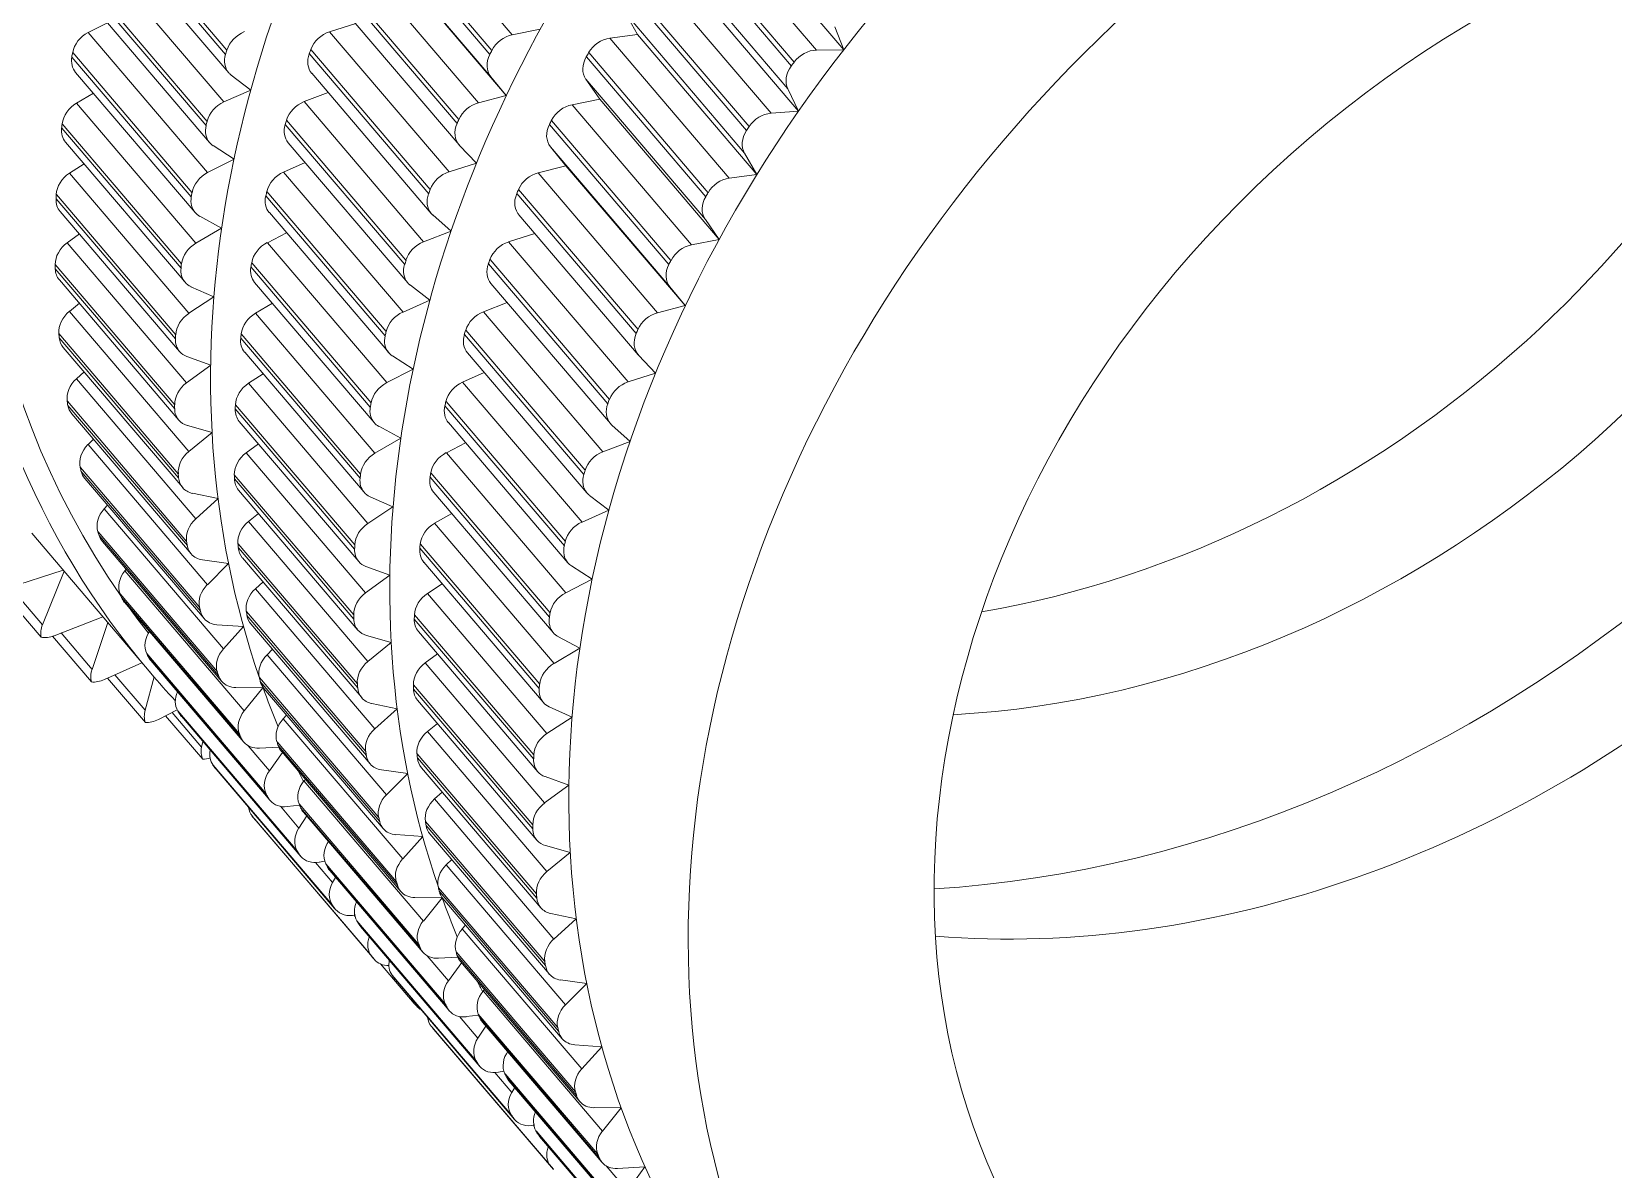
# Model space of a CAD drawing. Header units: metres. Extents: x 2999 to 3109, y 1752 to 1796.
# Drawn here: x 3012.0387 to 3012.04881, y 1761.79086 to 1761.79813 of the extents above; entities that cross this region are included whole.
import ezdxf

# ---------------------------------------------------------------- set-up
doc = ezdxf.new("R2010")
doc.units = ezdxf.units.M
doc.layers.add('PAREDES', color=7, linetype='Continuous')

msp = doc.modelspace()

# ---------------------------------------------------------------- linework, layer by layer
at = {"layer": 'PAREDES', "color": 253, "lineweight": 0}
for p, q in [((3012.041776, 1761.798106), (3012.041013, 1761.799001)), ((3012.039944, 1761.797981), (3012.039181, 1761.798875)), ((3012.039953, 1761.798008), (3012.03919, 1761.798903)), ((3012.041633, 1761.79798), (3012.04087, 1761.798875)), ((3012.041646, 1761.798006), (3012.040883, 1761.798901)), ((3012.04372, 1761.798008), (3012.042957, 1761.798902)), ((3012.043895, 1761.79801), (3012.043132, 1761.798905)), ((3012.04356, 1761.797906), (3012.042797, 1761.798801)), ((3012.043578, 1761.797931), (3012.042815, 1761.798825)), ((3012.039964, 1761.797864), (3012.039201, 1761.798758)), ((3012.04164, 1761.797838), (3012.040877, 1761.798733)), ((3012.039933, 1761.797677), (3012.03917, 1761.798571)), ((3012.041561, 1761.797672), (3012.040798, 1761.798566)), ((3012.041738, 1761.797718), (3012.040975, 1761.798612)), ((3012.043538, 1761.79776), (3012.042775, 1761.798654)), ((3012.04343, 1761.797605), (3012.042667, 1761.798499)), ((3012.043606, 1761.797618), (3012.042843, 1761.798513)), ((3012.03982, 1761.797526), (3012.039057, 1761.79842)), ((3012.039827, 1761.797553), (3012.039064, 1761.798448)), ((3012.041424, 1761.797539), (3012.040661, 1761.798433)), ((3012.041435, 1761.797565), (3012.040672, 1761.79846)), ((3012.043274, 1761.797495), (3012.042511, 1761.798389)), ((3012.04329, 1761.79752), (3012.042527, 1761.798414)), ((3012.039842, 1761.797418), (3012.039079, 1761.798312)), ((3012.041436, 1761.797404), (3012.040673, 1761.798298)), ((3012.039066, 1761.79812), (3012.039189, 1761.798183)), ((3012.040609, 1761.798125), (3012.040776, 1761.798179)), ((3012.043261, 1761.797349), (3012.042499, 1761.798244)), ((3012.042577, 1761.798109), (3012.042499, 1761.798244)), ((3012.039829, 1761.797226), (3012.039066, 1761.79812)), ((3012.041372, 1761.797231), (3012.040609, 1761.798125)), ((3012.041776, 1761.798106), (3012.041954, 1761.798141)), ((3012.0424, 1761.798084), (3012.042577, 1761.798109)), ((3012.043163, 1761.79719), (3012.0424, 1761.798084)), ((3012.04334, 1761.797214), (3012.042577, 1761.798109)), ((3012.043895, 1761.79801), (3012.043837, 1761.798158)), ((3012.039725, 1761.79707), (3012.038962, 1761.797964)), ((3012.03973, 1761.797097), (3012.038967, 1761.797992)), ((3012.041242, 1761.797091), (3012.040479, 1761.797986)), ((3012.041252, 1761.797118), (3012.040489, 1761.798013)), ((3012.043013, 1761.797072), (3012.04225, 1761.797966)), ((3012.043028, 1761.797097), (3012.042265, 1761.797992)), ((3012.04372, 1761.798008), (3012.043895, 1761.79801)), ((3012.039749, 1761.796971), (3012.038986, 1761.797866)), ((3012.041259, 1761.796965), (3012.040496, 1761.79786)), ((3012.040105, 1761.797753), (3012.03998, 1761.797848)), ((3012.041738, 1761.797718), (3012.04164, 1761.797838)), ((3012.04301, 1761.796927), (3012.042247, 1761.797822)), ((3012.042336, 1761.797694), (3012.042247, 1761.797822)), ((3012.043606, 1761.797618), (3012.043538, 1761.79776)), ((3012.038992, 1761.79767), (3012.0391, 1761.797733)), ((3012.039755, 1761.796775), (3012.038992, 1761.79767)), ((3012.039933, 1761.797677), (3012.040105, 1761.797753)), ((3012.040447, 1761.797679), (3012.0406, 1761.797737)), ((3012.04121, 1761.796784), (3012.040447, 1761.797679)), ((3012.041561, 1761.797672), (3012.041738, 1761.797718)), ((3012.042158, 1761.797659), (3012.042336, 1761.797694)), ((3012.042921, 1761.796764), (3012.042158, 1761.797659)), ((3012.043098, 1761.796799), (3012.042336, 1761.797694)), ((3012.041097, 1761.796666), (3012.040334, 1761.797561)), ((3012.04279, 1761.796665), (3012.042027, 1761.797559)), ((3012.04343, 1761.797605), (3012.043606, 1761.797618)), ((3012.03966, 1761.796615), (3012.038897, 1761.79751)), ((3012.039663, 1761.796642), (3012.0389, 1761.797537)), ((3012.041089, 1761.796639), (3012.040326, 1761.797533)), ((3012.042777, 1761.796638), (3012.042014, 1761.797533)), ((3012.039685, 1761.796526), (3012.038922, 1761.79742)), ((3012.039998, 1761.797312), (3012.039865, 1761.797398)), ((3012.041108, 1761.796522), (3012.040345, 1761.797416)), ((3012.041548, 1761.797287), (3012.04144, 1761.797399)), ((3012.042784, 1761.796496), (3012.042021, 1761.797391)), ((3012.042119, 1761.79727), (3012.042021, 1761.797391)), ((3012.038947, 1761.797222), (3012.03904, 1761.797282)), ((3012.039829, 1761.797226), (3012.039998, 1761.797312)), ((3012.040315, 1761.797229), (3012.040453, 1761.797291)), ((3012.041372, 1761.797231), (3012.041548, 1761.797287)), ((3012.041942, 1761.797224), (3012.042119, 1761.79727)), ((3012.042882, 1761.796376), (3012.042119, 1761.79727)), ((3012.04334, 1761.797214), (3012.043261, 1761.797349)), ((3012.03971, 1761.796327), (3012.038947, 1761.797222)), ((3012.041078, 1761.796335), (3012.040315, 1761.797229)), ((3012.042705, 1761.79633), (3012.041942, 1761.797224)), ((3012.043163, 1761.79719), (3012.04334, 1761.797214)), ((3012.039624, 1761.796163), (3012.038861, 1761.797058)), ((3012.039626, 1761.79619), (3012.038863, 1761.797085)), ((3012.040964, 1761.796184), (3012.040202, 1761.797078)), ((3012.040971, 1761.796211), (3012.040208, 1761.797106)), ((3012.042568, 1761.796197), (3012.041805, 1761.797092)), ((3012.04258, 1761.796224), (3012.041817, 1761.797118)), ((3012.03965, 1761.796083), (3012.038888, 1761.796978)), ((3012.040987, 1761.796076), (3012.040224, 1761.796971)), ((3012.041385, 1761.796851), (3012.041269, 1761.796955)), ((3012.042581, 1761.796062), (3012.041818, 1761.796956)), ((3012.039755, 1761.796775), (3012.039919, 1761.796871)), ((3012.039919, 1761.796871), (3012.03978, 1761.796947)), ((3012.04121, 1761.796784), (3012.041385, 1761.796851)), ((3012.043098, 1761.796799), (3012.04301, 1761.796927)), ((3012.038931, 1761.796777), (3012.03901, 1761.796835)), ((3012.039694, 1761.795883), (3012.038931, 1761.796777)), ((3012.040211, 1761.796778), (3012.040334, 1761.796841)), ((3012.040974, 1761.795884), (3012.040211, 1761.796778)), ((3012.041753, 1761.796783), (3012.04192, 1761.796837)), ((3012.042516, 1761.795889), (3012.041753, 1761.796783)), ((3012.042921, 1761.796764), (3012.043098, 1761.796799)), ((3012.040874, 1761.795755), (3012.040111, 1761.79665)), ((3012.042397, 1761.795776), (3012.041634, 1761.796671)), ((3012.039619, 1761.795743), (3012.038856, 1761.796638)), ((3012.039619, 1761.795716), (3012.038856, 1761.796611)), ((3012.040869, 1761.795728), (3012.040106, 1761.796623)), ((3012.042387, 1761.795749), (3012.041624, 1761.796644)), ((3012.039646, 1761.795645), (3012.038883, 1761.79654)), ((3012.03987, 1761.796432), (3012.039723, 1761.796497)), ((3012.040893, 1761.795629), (3012.04013, 1761.796524)), ((3012.04125, 1761.796411), (3012.041125, 1761.796506)), ((3012.042403, 1761.795623), (3012.04164, 1761.796518)), ((3012.042882, 1761.796376), (3012.042784, 1761.796496)), ((3012.038946, 1761.796339), (3012.03901, 1761.796391)), ((3012.03971, 1761.796327), (3012.03987, 1761.796432)), ((3012.040136, 1761.796328), (3012.040244, 1761.796391)), ((3012.041078, 1761.796335), (3012.04125, 1761.796411)), ((3012.041592, 1761.796337), (3012.041744, 1761.796395)), ((3012.042705, 1761.79633), (3012.042882, 1761.796376)), ((3012.039709, 1761.795445), (3012.038946, 1761.796339)), ((3012.040899, 1761.795433), (3012.040136, 1761.796328)), ((3012.042355, 1761.795442), (3012.041592, 1761.796337)), ((3012.039642, 1761.795302), (3012.038879, 1761.796197)), ((3012.039644, 1761.795276), (3012.038881, 1761.796171)), ((3012.040804, 1761.795273), (3012.040041, 1761.796168)), ((3012.040807, 1761.7953), (3012.040044, 1761.796195)), ((3012.042233, 1761.795297), (3012.04147, 1761.796191)), ((3012.042242, 1761.795324), (3012.041479, 1761.796219)), ((3012.03967, 1761.795214), (3012.038907, 1761.796108)), ((3012.039849, 1761.795996), (3012.039697, 1761.796051)), ((3012.040829, 1761.795184), (3012.040067, 1761.796078)), ((3012.041142, 1761.79597), (3012.04101, 1761.796056)), ((3012.042253, 1761.79518), (3012.04149, 1761.796074)), ((3012.042692, 1761.795945), (3012.042585, 1761.796057)), ((3012.038991, 1761.795909), (3012.03904, 1761.795953)), ((3012.039694, 1761.795883), (3012.039849, 1761.795996)), ((3012.040091, 1761.79588), (3012.040184, 1761.79594)), ((3012.040974, 1761.795884), (3012.041142, 1761.79597)), ((3012.041459, 1761.795887), (3012.041597, 1761.795949)), ((3012.042516, 1761.795889), (3012.042692, 1761.795945)), ((3012.039754, 1761.795014), (3012.038991, 1761.795909)), ((3012.040854, 1761.794985), (3012.040091, 1761.79588)), ((3012.042222, 1761.794993), (3012.041459, 1761.795887)), ((3012.039695, 1761.79487), (3012.038933, 1761.795765)), ((3012.0397, 1761.794844), (3012.038937, 1761.795739)), ((3012.04077, 1761.794848), (3012.040007, 1761.795743)), ((3012.042109, 1761.794842), (3012.041346, 1761.795736)), ((3012.042116, 1761.794869), (3012.041353, 1761.795764)), ((3012.039724, 1761.794791), (3012.038961, 1761.795685)), ((3012.040769, 1761.794821), (3012.040006, 1761.795716)), ((3012.040795, 1761.794741), (3012.040032, 1761.795636)), ((3012.039858, 1761.795566), (3012.0397, 1761.795611)), ((3012.039709, 1761.795445), (3012.039858, 1761.795566)), ((3012.041064, 1761.795529), (3012.040924, 1761.795605)), ((3012.042131, 1761.794734), (3012.041368, 1761.795629)), ((3012.042529, 1761.795509), (3012.042413, 1761.795613)), ((3012.039065, 1761.795488), (3012.0391, 1761.795523)), ((3012.039828, 1761.794593), (3012.039065, 1761.795488)), ((3012.040076, 1761.795435), (3012.040154, 1761.795493)), ((3012.040839, 1761.794541), (3012.040076, 1761.795435)), ((3012.040899, 1761.795433), (3012.041064, 1761.795529)), ((3012.041355, 1761.795436), (3012.041478, 1761.795499)), ((3012.042118, 1761.794542), (3012.041355, 1761.795436)), ((3012.042355, 1761.795442), (3012.042529, 1761.795509)), ((3012.039779, 1761.794448), (3012.039016, 1761.795342)), ((3012.039785, 1761.794423), (3012.039022, 1761.795317)), ((3012.039808, 1761.794377), (3012.039045, 1761.795272)), ((3012.040763, 1761.794401), (3012.04, 1761.795296)), ((3012.040764, 1761.794374), (3012.040001, 1761.795269)), ((3012.042014, 1761.794386), (3012.041251, 1761.795281)), ((3012.042019, 1761.794413), (3012.041256, 1761.795308)), ((3012.039896, 1761.795143), (3012.039733, 1761.795177)), ((3012.039754, 1761.795014), (3012.039896, 1761.795143)), ((3012.04079, 1761.794303), (3012.040027, 1761.795198)), ((3012.041014, 1761.79509), (3012.040868, 1761.795155)), ((3012.042038, 1761.794287), (3012.041275, 1761.795182)), ((3012.042394, 1761.795069), (3012.042269, 1761.795164)), ((3012.039168, 1761.795078), (3012.03919, 1761.795102)), ((3012.039931, 1761.794184), (3012.039168, 1761.795078)), ((3012.040091, 1761.794997), (3012.040154, 1761.795049)), ((3012.040854, 1761.794985), (3012.041014, 1761.79509)), ((3012.04128, 1761.794986), (3012.041389, 1761.795049)), ((3012.042222, 1761.794993), (3012.042394, 1761.795069)), ((3012.039892, 1761.794037), (3012.039129, 1761.794932)), ((3012.040854, 1761.794103), (3012.040091, 1761.794997)), ((3012.042043, 1761.794091), (3012.04128, 1761.794986)), ((3012.039468, 1761.794027), (3012.038705, 1761.794922)), ((3012.039899, 1761.794013), (3012.039136, 1761.794908)), ((3012.03992, 1761.793976), (3012.039157, 1761.79487)), ((3012.040787, 1761.79396), (3012.040024, 1761.794855)), ((3012.040789, 1761.793934), (3012.040026, 1761.794829)), ((3012.041952, 1761.793959), (3012.041189, 1761.794853)), ((3012.039963, 1761.794729), (3012.039796, 1761.794753)), ((3012.039828, 1761.794593), (3012.039963, 1761.794729)), ((3012.040814, 1761.793872), (3012.040052, 1761.794766)), ((3012.041949, 1761.793931), (3012.041186, 1761.794826)), ((3012.041974, 1761.793842), (3012.041211, 1761.794737)), ((3012.038906, 1761.794686), (3012.03855, 1761.794571)), ((3012.038774, 1761.794338), (3012.038912, 1761.794679)), ((3012.039301, 1761.794682), (3012.039309, 1761.794692)), ((3012.040064, 1761.793787), (3012.039301, 1761.794682)), ((3012.040839, 1761.794541), (3012.040994, 1761.794654)), ((3012.040994, 1761.794654), (3012.040841, 1761.794709)), ((3012.042118, 1761.794542), (3012.042287, 1761.794628)), ((3012.042287, 1761.794628), (3012.042154, 1761.794714)), ((3012.038765, 1761.794258), (3012.038505, 1761.794563)), ((3012.038774, 1761.794338), (3012.03857, 1761.794577)), ((3012.040033, 1761.79364), (3012.039271, 1761.794535)), ((3012.040135, 1761.794567), (3012.040184, 1761.794611)), ((3012.040898, 1761.793672), (3012.040135, 1761.794567)), ((3012.041235, 1761.794538), (3012.041329, 1761.794598)), ((3012.041998, 1761.793643), (3012.041235, 1761.794538)), ((3012.040043, 1761.793617), (3012.03928, 1761.794511)), ((3012.04006, 1761.793588), (3012.039298, 1761.794482)), ((3012.04084, 1761.793528), (3012.040077, 1761.794423)), ((3012.03916, 1761.794388), (3012.038848, 1761.794267)), ((3012.039091, 1761.794052), (3012.039191, 1761.794351)), ((3012.040059, 1761.794326), (3012.039888, 1761.794338)), ((3012.039931, 1761.794184), (3012.040059, 1761.794326)), ((3012.040844, 1761.793502), (3012.040081, 1761.794397)), ((3012.040869, 1761.793449), (3012.040106, 1761.794343)), ((3012.041913, 1761.793479), (3012.04115, 1761.794374)), ((3012.041915, 1761.793507), (3012.041152, 1761.794401)), ((3012.039087, 1761.793973), (3012.038839, 1761.794264)), ((3012.039091, 1761.794052), (3012.038893, 1761.794285)), ((3012.041003, 1761.794224), (3012.040844, 1761.794269)), ((3012.040854, 1761.794103), (3012.041003, 1761.794224)), ((3012.041939, 1761.793399), (3012.041176, 1761.794294)), ((3012.042208, 1761.794187), (3012.042068, 1761.794263)), ((3012.040204, 1761.793258), (3012.039441, 1761.794153)), ((3012.040215, 1761.793236), (3012.039452, 1761.794131)), ((3012.040209, 1761.794146), (3012.040244, 1761.794181)), ((3012.040972, 1761.793251), (3012.040209, 1761.794146)), ((3012.04122, 1761.794094), (3012.041298, 1761.794151)), ((3012.042043, 1761.794091), (3012.042208, 1761.794187)), ((3012.03941, 1761.794095), (3012.03917, 1761.793987)), ((3012.040229, 1761.793215), (3012.039466, 1761.794109)), ((3012.041983, 1761.793199), (3012.04122, 1761.794094)), ((3012.039432, 1761.793713), (3012.03919, 1761.793996)), ((3012.03943, 1761.793791), (3012.039237, 1761.794018)), ((3012.03943, 1761.793791), (3012.039488, 1761.794004)), ((3012.040183, 1761.793935), (3012.04001, 1761.793937)), ((3012.040064, 1761.793787), (3012.040183, 1761.793935)), ((3012.040923, 1761.793106), (3012.04016, 1761.794)), ((3012.040929, 1761.793081), (3012.040166, 1761.793975)), ((3012.040952, 1761.793035), (3012.040189, 1761.79393)), ((3012.041908, 1761.793059), (3012.041145, 1761.793954)), ((3012.041908, 1761.793033), (3012.041145, 1761.793927)), ((3012.041041, 1761.793801), (3012.040878, 1761.793835)), ((3012.041934, 1761.792961), (3012.041171, 1761.793856)), ((3012.039635, 1761.793795), (3012.039515, 1761.793732)), ((3012.039798, 1761.793479), (3012.039561, 1761.793756)), ((3012.039791, 1761.793556), (3012.039602, 1761.793777)), ((3012.040402, 1761.792893), (3012.039639, 1761.793788)), ((3012.040415, 1761.792872), (3012.039652, 1761.793767)), ((3012.040425, 1761.792858), (3012.039662, 1761.793753)), ((3012.040313, 1761.793736), (3012.040334, 1761.79376)), ((3012.041076, 1761.792842), (3012.040313, 1761.793736)), ((3012.040898, 1761.793672), (3012.041041, 1761.793801)), ((3012.041998, 1761.793643), (3012.042159, 1761.793748)), ((3012.042159, 1761.793748), (3012.042012, 1761.793813)), ((3012.041235, 1761.793655), (3012.041298, 1761.793707)), ((3012.041998, 1761.792761), (3012.041235, 1761.793655)), ((3012.039791, 1761.793556), (3012.039799, 1761.793592)), ((3012.040224, 1761.793405), (3012.040088, 1761.793565)), ((3012.040284, 1761.793556), (3012.04016, 1761.793549)), ((3012.040224, 1761.793405), (3012.040308, 1761.793521)), ((3012.041036, 1761.792695), (3012.040273, 1761.79359)), ((3012.041044, 1761.792671), (3012.040281, 1761.793566)), ((3012.041064, 1761.792634), (3012.040301, 1761.793529)), ((3012.041931, 1761.792618), (3012.041168, 1761.793513)), ((3012.040627, 1761.792547), (3012.039864, 1761.793441)), ((3012.040641, 1761.792526), (3012.039879, 1761.793421)), ((3012.040647, 1761.792519), (3012.039884, 1761.793414)), ((3012.041933, 1761.792592), (3012.04117, 1761.793487)), ((3012.041959, 1761.79253), (3012.041196, 1761.793424)), ((3012.040445, 1761.79334), (3012.040454, 1761.79335)), ((3012.041208, 1761.792445), (3012.040445, 1761.79334)), ((3012.041108, 1761.793387), (3012.04094, 1761.793411)), ((3012.040972, 1761.793251), (3012.041108, 1761.793387)), ((3012.041983, 1761.793199), (3012.042138, 1761.793312)), ((3012.042138, 1761.793312), (3012.041986, 1761.793368)), ((3012.04128, 1761.793225), (3012.041328, 1761.793269)), ((3012.042042, 1761.79233), (3012.04128, 1761.793225)), ((3012.040878, 1761.79222), (3012.040115, 1761.793114)), ((3012.040413, 1761.793039), (3012.040295, 1761.793178)), ((3012.040418, 1761.793186), (3012.040338, 1761.793176)), ((3012.040413, 1761.793039), (3012.040463, 1761.793116)), ((3012.041178, 1761.792298), (3012.040415, 1761.793193)), ((3012.041187, 1761.792275), (3012.040424, 1761.793169)), ((3012.041205, 1761.792246), (3012.040442, 1761.79314)), ((3012.040894, 1761.792201), (3012.040131, 1761.793095)), ((3012.040895, 1761.7922), (3012.040132, 1761.793095)), ((3012.041984, 1761.792186), (3012.041221, 1761.793081)), ((3012.041989, 1761.79216), (3012.041226, 1761.793055)), ((3012.041204, 1761.792984), (3012.041033, 1761.792997)), ((3012.041076, 1761.792842), (3012.041204, 1761.792984)), ((3012.042013, 1761.792107), (3012.04125, 1761.793001)), ((3012.042147, 1761.792882), (3012.041989, 1761.792927)), ((3012.040628, 1761.792691), (3012.040519, 1761.792819)), ((3012.040579, 1761.792827), (3012.040543, 1761.792821)), ((3012.041348, 1761.791917), (3012.040585, 1761.792811)), ((3012.041354, 1761.792804), (3012.041389, 1761.792839)), ((3012.041998, 1761.792761), (3012.042147, 1761.792882)), ((3012.041359, 1761.791894), (3012.040596, 1761.792789)), ((3012.041374, 1761.791873), (3012.040611, 1761.792767)), ((3012.040628, 1761.792691), (3012.040647, 1761.792724)), ((3012.042117, 1761.791909), (3012.041354, 1761.792804)), ((3012.042068, 1761.791764), (3012.041305, 1761.792658)), ((3012.042074, 1761.791739), (3012.041311, 1761.792633)), ((3012.041328, 1761.792593), (3012.041154, 1761.792595)), ((3012.041208, 1761.792445), (3012.041328, 1761.792593)), ((3012.042096, 1761.791693), (3012.041333, 1761.792588)), ((3012.040771, 1761.792477), (3012.040766, 1761.792483)), ((3012.041546, 1761.791552), (3012.040783, 1761.792446)), ((3012.041559, 1761.79153), (3012.040796, 1761.792425)), ((3012.041569, 1761.791516), (3012.040806, 1761.792411)), ((3012.041457, 1761.792395), (3012.041478, 1761.792418)), ((3012.042185, 1761.792459), (3012.042022, 1761.792493)), ((3012.042042, 1761.79233), (3012.042185, 1761.792459)), ((3012.04222, 1761.7915), (3012.041457, 1761.792395)), ((3012.041369, 1761.792063), (3012.041233, 1761.792223)), ((3012.041429, 1761.792214), (3012.041304, 1761.792207)), ((3012.042181, 1761.791353), (3012.041417, 1761.792248)), ((3012.042188, 1761.791329), (3012.041425, 1761.792224)), ((3012.04115, 1761.791919), (3012.040935, 1761.792171)), ((3012.041772, 1761.791205), (3012.041009, 1761.792099)), ((3012.041369, 1761.792063), (3012.041453, 1761.792179)), ((3012.042209, 1761.791292), (3012.041446, 1761.792187)), ((3012.041786, 1761.791184), (3012.041023, 1761.792079)), ((3012.041791, 1761.791177), (3012.041029, 1761.792072)), ((3012.04159, 1761.791998), (3012.041598, 1761.792008)), ((3012.042353, 1761.791103), (3012.04159, 1761.791998)), ((3012.042252, 1761.792045), (3012.042085, 1761.792069)), ((3012.042117, 1761.791909), (3012.042252, 1761.792045)), ((3012.041557, 1761.791697), (3012.041439, 1761.791836)), ((3012.041562, 1761.791844), (3012.041482, 1761.791834)), ((3012.042322, 1761.790956), (3012.041559, 1761.791851)), ((3012.042332, 1761.790933), (3012.041569, 1761.791828)), ((3012.042349, 1761.790904), (3012.041586, 1761.791799)), ((3012.042023, 1761.790878), (3012.04126, 1761.791772)), ((3012.042039, 1761.790858), (3012.041276, 1761.791753)), ((3012.042039, 1761.790859), (3012.041276, 1761.791753)), ((3012.041557, 1761.791697), (3012.041607, 1761.791774)), ((3012.042348, 1761.791642), (3012.042177, 1761.791654)), ((3012.04222, 1761.7915), (3012.042348, 1761.791642)), ((3012.041773, 1761.791349), (3012.041664, 1761.791477)), ((3012.041723, 1761.791486), (3012.041688, 1761.791479)), ((3012.042493, 1761.790575), (3012.04173, 1761.791469)), ((3012.042504, 1761.790552), (3012.041741, 1761.791447)), ((3012.042518, 1761.790531), (3012.041755, 1761.791425)), ((3012.041773, 1761.791349), (3012.041792, 1761.791382)), ((3012.042472, 1761.791251), (3012.042299, 1761.791253)), ((3012.042353, 1761.791103), (3012.042472, 1761.791251)), ((3012.041915, 1761.791135), (3012.041911, 1761.791141)), ((3012.042691, 1761.79021), (3012.041928, 1761.791104)), ((3012.042704, 1761.790188), (3012.041941, 1761.791083)), ((3012.042714, 1761.790174), (3012.041951, 1761.791069)), ((3012.042513, 1761.790721), (3012.042377, 1761.790881)), ((3012.042624, 1761.790874), (3012.042449, 1761.790865)), ((3012.042513, 1761.790721), (3012.042624, 1761.790874))]:
    msp.add_line(p, q, dxfattribs=at)
for centre, radius, start, end in [((3010.970528, 1762.908031), 1.466148, 301.466238, 319.705064), ((3111.831711, 1645.1719), 153.508356, 130.50443007, 130.56820914), ((3103.50162, 1654.89587), 140.699701, 130.49735482, 130.56672284)]:
    msp.add_arc(centre, radius, start, end, dxfattribs=at)
for centre, major_axis, ratio, start_param, end_param in [((3009.143086, 1765.041227), (-2.768295, 3.231466), 0.578364, 3.047316, 3.235869), ((3012.04544, 1761.799121), (0.005859, 0.004996), 0.808934, 0.073975, 3.061086), ((3012.04544, 1761.799121), (0.005973, 0.005094), 0.808934, 6.283098, 9.424691), ((3012.046966, 1761.797332), (0.005859, 0.004996), 0.808934, 0.99915, 2.834462), ((3012.048111, 1761.79599), (0.005859, 0.004996), 0.808934, 0.99915, 2.834462), ((3012.049255, 1761.794648), (0.005859, 0.004996), 0.808934, 0.99915, 3.102003), ((3012.050018, 1761.793753), (0.005859, 0.004996), 0.808934, 0.99915, 3.141509), ((3012.050018, 1761.793753), (0.004565, 0.003893), 0.808934, 6.283066, 9.424658), ((3012.04544, 1761.799121), (0.004565, 0.003893), 0.808934, 3.95504, 5.469628), ((3012.04544, 1761.799121), (0.005516, 0.004704), 0.808934, 3.963488, 5.461318), ((3012.046203, 1761.798226), (0.005017, 0.004278), 0.808934, 3.822005, 5.602662), ((3012.044945, 1761.799702), (-0.004565, -0.003893), 0.808934, 1.607353, 2.205133), ((3012.050018, 1761.793753), (0.005859, 0.004996), 0.808934, 3.141509, 6.283101), ((3012.039113, 1761.797997), (0.000122, 0.000104), 0.808934, 1.285436, 2.362763), ((3012.040094, 1761.797994), (0.000122, 0.000104), 0.808934, 1.157208, 2.234535), ((3012.040627, 1761.79799), (0.000122, 0.000104), 0.808934, 1.093094, 2.170421), ((3012.041776, 1761.797966), (0.000122, 0.000104), 0.808934, 0.964865, 2.042192), ((3012.04239, 1761.797943), (0.000122, 0.000104), 0.808934, 0.900751, 1.978078), ((3012.039108, 1761.79797), (0.000122, 0.000104), 0.808934, 2.366618, 3.141593), ((3012.046203, 1761.798226), (0.006049, 0.005159), 0.808934, 2.362763, 2.366618), ((3012.040086, 1761.797968), (0.000122, 0.000104), 0.808934, 2.23839, 3.141592), ((3012.046966, 1761.797332), (0.006049, 0.005159), 0.808934, 2.234535, 2.23839), ((3012.040617, 1761.797963), (0.000122, 0.000104), 0.808934, 2.174276, 3.141448), ((3012.047348, 1761.796884), (0.006049, 0.005159), 0.808934, 2.170421, 2.174276), ((3012.041763, 1761.79794), (0.000122, 0.000104), 0.808934, 2.046048, 3.123375), ((3012.048111, 1761.79599), (0.006049, 0.005159), 0.808934, 2.042192, 2.046048), ((3012.042375, 1761.797917), (0.000122, 0.000104), 0.808934, 1.981934, 3.059261), ((3012.048492, 1761.795542), (0.006049, 0.005159), 0.808934, 1.978078, 1.981934), ((3012.043692, 1761.797865), (0.000122, 0.000104), 0.808934, 0.772523, 1.84985), ((3012.040086, 1761.797968), (0.000122, 0.000104), 0.808934, 3.141592, 3.315717), ((3012.043674, 1761.797841), (0.000122, 0.000104), 0.808934, 1.853705, 2.931032), ((3012.049255, 1761.794648), (0.006049, 0.005159), 0.808934, 1.84985, 1.853705), ((3012.049522, 1761.794335), (-0.004565, -0.003893), 0.808934, 0.078754, 3.062926), ((3012.039047, 1761.797551), (0.000122, 0.000104), 0.808934, 1.34955, 2.426877), ((3012.03997, 1761.797549), (0.000122, 0.000104), 0.808934, 1.221322, 2.298649), ((3012.040475, 1761.797547), (0.000122, 0.000104), 0.808934, 1.157208, 2.234535), ((3012.04157, 1761.797534), (0.000122, 0.000104), 0.808934, 1.02898, 2.106307), ((3012.042158, 1761.797519), (0.000122, 0.000104), 0.808934, 0.964865, 2.042192), ((3012.047348, 1761.796884), (0.006049, 0.005159), 0.808934, 2.234535, 2.23839), ((3012.048111, 1761.79599), (0.006049, 0.005159), 0.808934, 2.106307, 2.110162), ((3012.048492, 1761.795542), (0.006049, 0.005159), 0.808934, 2.042192, 2.046048), ((3012.04341, 1761.797462), (0.000122, 0.000104), 0.808934, 0.836637, 1.913964), ((3012.050018, 1761.793753), (0.004565, 0.003893), 0.808934, 3.569946, 6.283066), ((3012.039044, 1761.797524), (0.000122, 0.000104), 0.808934, 2.430732, 3.141593), ((3012.046203, 1761.798226), (0.006049, 0.005159), 0.808934, 2.426877, 2.430732), ((3012.039964, 1761.797522), (0.000122, 0.000104), 0.808934, 2.302504, 3.141593), ((3012.046966, 1761.797332), (0.006049, 0.005159), 0.808934, 2.298649, 2.302504), ((3012.040467, 1761.79752), (0.000122, 0.000104), 0.808934, 2.23839, 3.141592), ((3012.041558, 1761.797508), (0.000122, 0.000104), 0.808934, 2.110162, 3.187489), ((3012.042144, 1761.797493), (0.000122, 0.000104), 0.808934, 2.046048, 3.123375), ((3012.043394, 1761.797437), (0.000122, 0.000104), 0.808934, 1.917819, 2.995146), ((3012.049255, 1761.794648), (0.006049, 0.005159), 0.808934, 1.913964, 1.917819), ((3012.039964, 1761.797522), (0.000122, 0.000104), 0.808934, 3.141593, 3.379831), ((3012.041558, 1761.797508), (0.000122, 0.000104), 0.808934, 3.141593, 3.187489), ((3012.03901, 1761.797108), (0.000122, 0.000104), 0.808934, 1.413664, 2.490991), ((3012.039876, 1761.797102), (0.000122, 0.000104), 0.808934, 1.285436, 2.362763), ((3012.040352, 1761.797101), (0.000122, 0.000104), 0.808934, 1.221322, 2.298649), ((3012.04139, 1761.797095), (0.000122, 0.000104), 0.808934, 1.093094, 2.170421), ((3012.041951, 1761.797087), (0.000122, 0.000104), 0.808934, 1.02898, 2.106307), ((3012.043153, 1761.797048), (0.000122, 0.000104), 0.808934, 0.900751, 1.978078), ((3012.039009, 1761.797081), (0.000122, 0.000104), 0.808934, 2.494847, 3.141747), ((3012.046203, 1761.798226), (0.006049, 0.005159), 0.808934, 2.490991, 2.494847), ((3012.039871, 1761.797075), (0.000122, 0.000104), 0.808934, 2.366618, 3.141593), ((3012.046966, 1761.797332), (0.006049, 0.005159), 0.808934, 2.362763, 2.366618), ((3012.040345, 1761.797074), (0.000122, 0.000104), 0.808934, 2.302504, 3.141593), ((3012.047348, 1761.796884), (0.006049, 0.005159), 0.808934, 2.298649, 2.302504), ((3012.04138, 1761.797069), (0.000122, 0.000104), 0.808934, 2.174276, 3.141448), ((3012.048111, 1761.79599), (0.006049, 0.005159), 0.808934, 2.170421, 2.174276), ((3012.04194, 1761.79706), (0.000122, 0.000104), 0.808934, 2.110162, 3.187489), ((3012.048492, 1761.795542), (0.006049, 0.005159), 0.808934, 2.106307, 2.110162), ((3012.043138, 1761.797023), (0.000122, 0.000104), 0.808934, 1.981934, 3.059261), ((3012.049255, 1761.794648), (0.006049, 0.005159), 0.808934, 1.978078, 1.981934), ((3012.039871, 1761.797075), (0.000122, 0.000104), 0.808934, 3.141593, 3.443945), ((3012.04138, 1761.797069), (0.000122, 0.000104), 0.808934, 3.141448, 3.251603), ((3012.039004, 1761.79667), (0.000122, 0.000104), 0.808934, 1.477778, 2.555105), ((3012.03981, 1761.796656), (0.000122, 0.000104), 0.808934, 1.34955, 2.426877), ((3012.040257, 1761.796655), (0.000122, 0.000104), 0.808934, 1.285436, 2.362763), ((3012.041238, 1761.796652), (0.000122, 0.000104), 0.808934, 1.157208, 2.234535), ((3012.041772, 1761.796648), (0.000122, 0.000104), 0.808934, 1.093094, 2.170421), ((3012.042921, 1761.796624), (0.000122, 0.000104), 0.808934, 0.964865, 2.042192), ((3012.047348, 1761.796884), (0.006049, 0.005159), 0.808934, 2.362763, 2.366618), ((3012.048111, 1761.79599), (0.006049, 0.005159), 0.808934, 2.234535, 2.23839), ((3012.048492, 1761.795542), (0.006049, 0.005159), 0.808934, 2.170421, 2.174276), ((3012.049255, 1761.794648), (0.006049, 0.005159), 0.808934, 2.042192, 2.046048), ((3012.046203, 1761.798226), (0.006049, 0.005159), 0.808934, 2.555105, 2.558961), ((3012.039004, 1761.796644), (0.000122, 0.000104), 0.808934, 2.558961, 3.141593), ((3012.039807, 1761.79663), (0.000122, 0.000104), 0.808934, 2.430732, 3.141593), ((3012.046966, 1761.797332), (0.006049, 0.005159), 0.808934, 2.426877, 2.430732), ((3012.040252, 1761.796628), (0.000122, 0.000104), 0.808934, 2.366618, 3.141593), ((3012.04123, 1761.796626), (0.000122, 0.000104), 0.808934, 2.23839, 3.141592), ((3012.041762, 1761.796621), (0.000122, 0.000104), 0.808934, 2.174276, 3.141448), ((3012.042907, 1761.796598), (0.000122, 0.000104), 0.808934, 2.046048, 3.123375), ((3012.039807, 1761.79663), (0.000122, 0.000104), 0.808934, 3.141593, 3.50806), ((3012.04123, 1761.796626), (0.000122, 0.000104), 0.808934, 3.141592, 3.315717), ((3012.039027, 1761.796238), (0.000122, 0.000104), 0.808934, 1.541893, 2.61922), ((3012.039774, 1761.796213), (0.000122, 0.000104), 0.808934, 1.413664, 2.490991), ((3012.040191, 1761.796209), (0.000122, 0.000104), 0.808934, 1.34955, 2.426877), ((3012.041115, 1761.796207), (0.000122, 0.000104), 0.808934, 1.221322, 2.298649), ((3012.04162, 1761.796205), (0.000122, 0.000104), 0.808934, 1.157208, 2.234535), ((3012.042714, 1761.796192), (0.000122, 0.000104), 0.808934, 1.02898, 2.106307), ((3012.046203, 1761.798226), (0.006049, 0.005159), 0.808934, 2.61922, 2.623075), ((3012.039029, 1761.796212), (0.000122, 0.000104), 0.808934, 2.623075, 3.141593), ((3012.039772, 1761.796187), (0.000122, 0.000104), 0.808934, 2.494847, 3.141747), ((3012.046966, 1761.797332), (0.006049, 0.005159), 0.808934, 2.490991, 2.494847), ((3012.040188, 1761.796182), (0.000122, 0.000104), 0.808934, 2.430732, 3.141593), ((3012.047348, 1761.796884), (0.006049, 0.005159), 0.808934, 2.426877, 2.430732), ((3012.041108, 1761.79618), (0.000122, 0.000104), 0.808934, 2.302504, 3.141593), ((3012.048111, 1761.79599), (0.006049, 0.005159), 0.808934, 2.298649, 2.302504), ((3012.041612, 1761.796178), (0.000122, 0.000104), 0.808934, 2.23839, 3.141592), ((3012.048492, 1761.795542), (0.006049, 0.005159), 0.808934, 2.234535, 2.23839), ((3012.042703, 1761.796166), (0.000122, 0.000104), 0.808934, 2.110162, 3.187489), ((3012.049255, 1761.794648), (0.006049, 0.005159), 0.808934, 2.106307, 2.110162), ((3012.044945, 1761.799702), (-0.004565, -0.003893), 0.808934, 0.936406, 1.607353), ((3012.039772, 1761.796187), (0.000122, 0.000104), 0.808934, 3.141747, 3.572174), ((3012.041108, 1761.79618), (0.000122, 0.000104), 0.808934, 3.141593, 3.379831), ((3012.042703, 1761.796166), (0.000122, 0.000104), 0.808934, 3.141593, 3.187489), ((3012.039079, 1761.795814), (0.000122, 0.000104), 0.808934, 1.606007, 2.683334), ((3012.039767, 1761.795775), (0.000122, 0.000104), 0.808934, 1.477778, 2.555105), ((3012.040155, 1761.795766), (0.000122, 0.000104), 0.808934, 1.413664, 2.490991), ((3012.04102, 1761.79576), (0.000122, 0.000104), 0.808934, 1.285436, 2.362763), ((3012.041496, 1761.795759), (0.000122, 0.000104), 0.808934, 1.221322, 2.298649), ((3012.042535, 1761.795753), (0.000122, 0.000104), 0.808934, 1.093094, 2.170421), ((3012.046203, 1761.798226), (0.006049, 0.005159), 0.808934, 2.683334, 2.687189), ((3012.039083, 1761.795789), (0.000122, 0.000104), 0.808934, 2.687189, 3.141593), ((3012.046966, 1761.797332), (0.006049, 0.005159), 0.808934, 2.555105, 2.558961), ((3012.047348, 1761.796884), (0.006049, 0.005159), 0.808934, 2.490991, 2.494847), ((3012.048111, 1761.79599), (0.006049, 0.005159), 0.808934, 2.362763, 2.366618), ((3012.04149, 1761.795732), (0.000122, 0.000104), 0.808934, 2.302504, 3.141593), ((3012.048492, 1761.795542), (0.006049, 0.005159), 0.808934, 2.298649, 2.302504), ((3012.042525, 1761.795727), (0.000122, 0.000104), 0.808934, 2.174276, 3.141448), ((3012.049255, 1761.794648), (0.006049, 0.005159), 0.808934, 2.170421, 2.174276), ((3012.039767, 1761.795749), (0.000122, 0.000104), 0.808934, 2.558961, 3.141593), ((3012.039767, 1761.795749), (0.000122, 0.000104), 0.808934, 3.141593, 3.636288), ((3012.040154, 1761.79574), (0.000122, 0.000104), 0.808934, 2.494847, 3.141747), ((3012.041015, 1761.795733), (0.000122, 0.000104), 0.808934, 2.366618, 3.141593), ((3012.041015, 1761.795733), (0.000122, 0.000104), 0.808934, 3.141593, 3.443945), ((3012.042525, 1761.795727), (0.000122, 0.000104), 0.808934, 3.141448, 3.251603), ((3012.03916, 1761.7954), (0.000122, 0.000104), 0.808934, 1.670121, 2.747448), ((3012.03979, 1761.795343), (0.000122, 0.000104), 0.808934, 1.541893, 2.61922), ((3012.040148, 1761.795328), (0.000122, 0.000104), 0.808934, 1.477778, 2.555105), ((3012.040954, 1761.795314), (0.000122, 0.000104), 0.808934, 1.34955, 2.426877), ((3012.041401, 1761.795313), (0.000122, 0.000104), 0.808934, 1.285436, 2.362763), ((3012.042383, 1761.79531), (0.000122, 0.000104), 0.808934, 1.157208, 2.234535), ((3012.046203, 1761.798226), (0.006049, 0.005159), 0.808934, 2.747448, 2.751303), ((3012.039166, 1761.795376), (0.000122, 0.000104), 0.808934, 2.751303, 3.141675), ((3012.046966, 1761.797332), (0.006049, 0.005159), 0.808934, 2.61922, 2.623075), ((3012.039792, 1761.795317), (0.000122, 0.000104), 0.808934, 2.623075, 3.141593), ((3012.047348, 1761.796884), (0.006049, 0.005159), 0.808934, 2.555105, 2.558961), ((3012.040149, 1761.795302), (0.000122, 0.000104), 0.808934, 2.558961, 3.141593), ((3012.040951, 1761.795288), (0.000122, 0.000104), 0.808934, 2.430732, 3.141593), ((3012.048111, 1761.79599), (0.006049, 0.005159), 0.808934, 2.426877, 2.430732), ((3012.041397, 1761.795286), (0.000122, 0.000104), 0.808934, 2.366618, 3.141593), ((3012.048492, 1761.795542), (0.006049, 0.005159), 0.808934, 2.362763, 2.366618), ((3012.042375, 1761.795284), (0.000122, 0.000104), 0.808934, 2.23839, 3.141592), ((3012.049255, 1761.794648), (0.006049, 0.005159), 0.808934, 2.234535, 2.23839), ((3012.039792, 1761.795317), (0.000122, 0.000104), 0.808934, 3.141593, 3.700402), ((3012.040951, 1761.795288), (0.000122, 0.000104), 0.808934, 3.141593, 3.50806), ((3012.042375, 1761.795284), (0.000122, 0.000104), 0.808934, 3.141592, 3.315717), ((3012.039271, 1761.794998), (0.000122, 0.000104), 0.808934, 1.734235, 2.811562), ((3012.046203, 1761.798226), (0.006049, 0.005159), 0.808934, 2.811562, 2.815417), ((3012.039842, 1761.794919), (0.000122, 0.000104), 0.808934, 1.606007, 2.683334), ((3012.040171, 1761.794896), (0.000122, 0.000104), 0.808934, 1.541893, 2.61922), ((3012.040918, 1761.794871), (0.000122, 0.000104), 0.808934, 1.413664, 2.490991), ((3012.041336, 1761.794867), (0.000122, 0.000104), 0.808934, 1.34955, 2.426877), ((3012.042259, 1761.794865), (0.000122, 0.000104), 0.808934, 1.221322, 2.298649), ((3012.039279, 1761.794974), (0.000122, 0.000104), 0.808934, 2.815417, 3.141593), ((3012.046966, 1761.797332), (0.006049, 0.005159), 0.808934, 2.683334, 2.687189), ((3012.039846, 1761.794894), (0.000122, 0.000104), 0.808934, 2.687189, 3.141593), ((3012.047348, 1761.796884), (0.006049, 0.005159), 0.808934, 2.61922, 2.623075), ((3012.040173, 1761.79487), (0.000122, 0.000104), 0.808934, 2.623075, 3.141593), ((3012.048111, 1761.79599), (0.006049, 0.005159), 0.808934, 2.490991, 2.494847), ((3012.048492, 1761.795542), (0.006049, 0.005159), 0.808934, 2.426877, 2.430732), ((3012.042253, 1761.794838), (0.000122, 0.000104), 0.808934, 2.302504, 3.141593), ((3012.049255, 1761.794648), (0.006049, 0.005159), 0.808934, 2.298649, 2.302504), ((3012.039846, 1761.794894), (0.000122, 0.000104), 0.808934, 3.141593, 3.764516), ((3012.040917, 1761.794845), (0.000122, 0.000104), 0.808934, 2.494847, 3.141747), ((3012.040917, 1761.794845), (0.000122, 0.000104), 0.808934, 3.141747, 3.572174), ((3012.041333, 1761.79484), (0.000122, 0.000104), 0.808934, 2.430732, 3.141593), ((3012.042253, 1761.794838), (0.000122, 0.000104), 0.808934, 3.141593, 3.379831), ((3012.03941, 1761.794609), (0.000122, 0.000104), 0.808934, 1.798349, 2.875676), ((3012.046203, 1761.798226), (0.006049, 0.005159), 0.808934, 2.875676, 2.879531), ((3012.039923, 1761.794506), (0.000122, 0.000104), 0.808934, 1.670121, 2.747448), ((3012.040223, 1761.794472), (0.000122, 0.000104), 0.808934, 1.606007, 2.683334), ((3012.040911, 1761.794433), (0.000122, 0.000104), 0.808934, 1.477778, 2.555105), ((3012.041299, 1761.794424), (0.000122, 0.000104), 0.808934, 1.413664, 2.490991), ((3012.042164, 1761.794418), (0.000122, 0.000104), 0.808934, 1.285436, 2.362763), ((3012.039419, 1761.794586), (0.000122, 0.000104), 0.808934, 2.879531, 3.141511), ((3012.04544, 1761.799121), (0.005859, 0.004996), 0.808934, 3.077411, 3.108578), ((3012.046966, 1761.797332), (0.006049, 0.005159), 0.808934, 2.747448, 2.751303), ((3012.039929, 1761.794481), (0.000122, 0.000104), 0.808934, 2.751303, 3.141675), ((3012.047348, 1761.796884), (0.006049, 0.005159), 0.808934, 2.683334, 2.687189), ((3012.038911, 1761.794312), (0.000122, 0.000104), 0.808934, 2.143865, 2.713918), ((3012.039929, 1761.794481), (0.000122, 0.000104), 0.808934, 3.141675, 3.82863), ((3012.040227, 1761.794447), (0.000122, 0.000104), 0.808934, 2.687189, 3.141593), ((3012.048111, 1761.79599), (0.006049, 0.005159), 0.808934, 2.555105, 2.558961), ((3012.040912, 1761.794407), (0.000122, 0.000104), 0.808934, 2.558961, 3.141593), ((3012.041298, 1761.794398), (0.000122, 0.000104), 0.808934, 2.494847, 3.141747), ((3012.048492, 1761.795542), (0.006049, 0.005159), 0.808934, 2.490991, 2.494847), ((3012.04216, 1761.794391), (0.000122, 0.000104), 0.808934, 2.366618, 3.141593), ((3012.049255, 1761.794648), (0.006049, 0.005159), 0.808934, 2.362763, 2.366618), ((3012.038819, 1761.794399), (0.000122, 0.000104), 0.808934, 3.732322, 4.302374), ((3012.039577, 1761.794235), (0.000122, 0.000104), 0.808934, 1.862463, 2.93979), ((3012.040912, 1761.794407), (0.000122, 0.000104), 0.808934, 3.141593, 3.636288), ((3012.04216, 1761.794391), (0.000122, 0.000104), 0.808934, 3.141593, 3.443945), ((3012.046203, 1761.798226), (0.006049, 0.005159), 0.808934, 2.93979, 2.943646), ((3012.039588, 1761.794213), (0.000122, 0.000104), 0.808934, 2.943646, 3.141593), ((3012.040034, 1761.794103), (0.000122, 0.000104), 0.808934, 1.734235, 2.811562), ((3012.040305, 1761.794058), (0.000122, 0.000104), 0.808934, 1.670121, 2.747448), ((3012.039231, 1761.794035), (0.000122, 0.000104), 0.808934, 2.207979, 2.778033), ((3012.04544, 1761.799121), (0.005973, 0.005094), 0.808934, 3.141506, 3.178291), ((3012.046966, 1761.797332), (0.006049, 0.005159), 0.808934, 2.811562, 2.815417), ((3012.040934, 1761.794001), (0.000122, 0.000104), 0.808934, 1.541893, 2.61922), ((3012.041293, 1761.793986), (0.000122, 0.000104), 0.808934, 1.477778, 2.555105), ((3012.042099, 1761.793972), (0.000122, 0.000104), 0.808934, 1.34955, 2.426877), ((3012.039132, 1761.794115), (0.000122, 0.000104), 0.808934, 3.796436, 4.366488), ((3012.040042, 1761.79408), (0.000122, 0.000104), 0.808934, 2.815417, 3.141593), ((3012.040042, 1761.79408), (0.000122, 0.000104), 0.808934, 3.141593, 3.892744), ((3012.047348, 1761.796884), (0.006049, 0.005159), 0.808934, 2.747448, 2.751303), ((3012.040311, 1761.794034), (0.000122, 0.000104), 0.808934, 2.751303, 3.141675), ((3012.046966, 1761.797332), (0.005859, 0.004996), 0.808934, 2.844891, 2.88773), ((3012.048111, 1761.79599), (0.006049, 0.005159), 0.808934, 2.61922, 2.623075), ((3012.040936, 1761.793975), (0.000122, 0.000104), 0.808934, 2.623075, 3.141593), ((3012.048492, 1761.795542), (0.006049, 0.005159), 0.808934, 2.555105, 2.558961), ((3012.041293, 1761.79396), (0.000122, 0.000104), 0.808934, 2.558961, 3.141593), ((3012.042096, 1761.793946), (0.000122, 0.000104), 0.808934, 2.430732, 3.141593), ((3012.049255, 1761.794648), (0.006049, 0.005159), 0.808934, 2.426877, 2.430732), ((3012.039771, 1761.793877), (0.000122, 0.000104), 0.808934, 2.107323, 3.003904), ((3012.040936, 1761.793975), (0.000122, 0.000104), 0.808934, 3.141593, 3.700402), ((3012.042096, 1761.793946), (0.000122, 0.000104), 0.808934, 3.141593, 3.50806), ((3012.039573, 1761.793783), (0.000122, 0.000104), 0.808934, 2.272094, 2.842147), ((3012.039468, 1761.793856), (0.000122, 0.000104), 0.808934, 3.86055, 4.430603), ((3012.046203, 1761.798226), (0.006049, 0.005159), 0.808934, 3.003904, 3.00776), ((3012.039784, 1761.793856), (0.000122, 0.000104), 0.808934, 3.00776, 3.141598), ((3012.040173, 1761.793715), (0.000122, 0.000104), 0.808934, 1.798349, 2.875676), ((3012.040415, 1761.793656), (0.000122, 0.000104), 0.808934, 1.734235, 2.811562), ((3012.046966, 1761.797332), (0.006049, 0.005159), 0.808934, 2.875676, 2.879531), ((3012.040182, 1761.793692), (0.000122, 0.000104), 0.808934, 2.879531, 3.141511), ((3012.040986, 1761.793578), (0.000122, 0.000104), 0.808934, 1.606007, 2.683334), ((3012.041315, 1761.793554), (0.000122, 0.000104), 0.808934, 1.541893, 2.61922), ((3012.042062, 1761.79353), (0.000122, 0.000104), 0.808934, 1.413664, 2.490991), ((3012.039936, 1761.793557), (0.000122, 0.000104), 0.808934, 2.336208, 2.906261), ((3012.039992, 1761.793538), (0.000122, 0.000104), 0.808934, 2.342627, 3.068018), ((3012.040182, 1761.793692), (0.000122, 0.000104), 0.808934, 3.141511, 3.956858), ((3012.047348, 1761.796884), (0.006049, 0.005159), 0.808934, 2.811562, 2.815417), ((3012.040423, 1761.793632), (0.000122, 0.000104), 0.808934, 2.815417, 3.141593), ((3012.048111, 1761.79599), (0.006049, 0.005159), 0.808934, 2.683334, 2.687189), ((3012.048492, 1761.795542), (0.006049, 0.005159), 0.808934, 2.61922, 2.623075), ((3012.039825, 1761.793622), (0.000122, 0.000104), 0.808934, 3.924664, 4.245587), ((3012.046203, 1761.798226), (0.006049, 0.005159), 0.808934, 3.068018, 3.071874), ((3012.040006, 1761.793518), (0.000122, 0.000104), 0.808934, 3.071874, 3.141593), ((3012.04099, 1761.793552), (0.000122, 0.000104), 0.808934, 2.687189, 3.141593), ((3012.04099, 1761.793552), (0.000122, 0.000104), 0.808934, 3.141593, 3.764516), ((3012.041318, 1761.793528), (0.000122, 0.000104), 0.808934, 2.623075, 3.141593), ((3012.042061, 1761.793503), (0.000122, 0.000104), 0.808934, 2.494847, 3.141747), ((3012.049255, 1761.794648), (0.006049, 0.005159), 0.808934, 2.490991, 2.494847), ((3012.04034, 1761.79334), (0.000122, 0.000104), 0.808934, 1.862463, 2.93979), ((3012.040554, 1761.793267), (0.000122, 0.000104), 0.808934, 1.798349, 2.875676), ((3012.046966, 1761.797332), (0.005859, 0.004996), 0.808934, 2.936963, 2.948889), ((3012.042061, 1761.793503), (0.000122, 0.000104), 0.808934, 3.141747, 3.572174), ((3012.046966, 1761.797332), (0.006049, 0.005159), 0.808934, 2.93979, 2.943646), ((3012.040351, 1761.793318), (0.000122, 0.000104), 0.808934, 2.943646, 3.141593), ((3012.040351, 1761.793318), (0.000122, 0.000104), 0.808934, 3.141593, 4.020973), ((3012.041068, 1761.793164), (0.000122, 0.000104), 0.808934, 1.670121, 2.747448), ((3012.041368, 1761.79313), (0.000122, 0.000104), 0.808934, 1.606007, 2.683334), ((3012.040238, 1761.793217), (0.000122, 0.000104), 0.808934, 2.65597, 3.132133), ((3012.046203, 1761.798226), (0.006049, 0.005159), 0.808934, 3.132133, 3.135988), ((3012.047348, 1761.796884), (0.006049, 0.005159), 0.808934, 2.875676, 2.879531), ((3012.040564, 1761.793244), (0.000122, 0.000104), 0.808934, 2.879531, 3.141511), ((3012.042056, 1761.793091), (0.000122, 0.000104), 0.808934, 1.477778, 2.555105), ((3012.040534, 1761.792983), (0.000122, 0.000104), 0.808934, 1.926577, 3.003904), ((3012.048111, 1761.79599), (0.006049, 0.005159), 0.808934, 2.747448, 2.751303), ((3012.041074, 1761.793139), (0.000122, 0.000104), 0.808934, 2.751303, 3.141675), ((3012.041074, 1761.793139), (0.000122, 0.000104), 0.808934, 3.141675, 3.82863), ((3012.048492, 1761.795542), (0.006049, 0.005159), 0.808934, 2.683334, 2.687189), ((3012.041372, 1761.793105), (0.000122, 0.000104), 0.808934, 2.687189, 3.141593), ((3012.049255, 1761.794648), (0.006049, 0.005159), 0.808934, 2.555105, 2.558961), ((3012.042056, 1761.793065), (0.000122, 0.000104), 0.808934, 2.558961, 3.141593), ((3012.040721, 1761.792893), (0.000122, 0.000104), 0.808934, 1.862463, 2.93979), ((3012.042056, 1761.793065), (0.000122, 0.000104), 0.808934, 3.141593, 3.636288), ((3012.046966, 1761.797332), (0.006049, 0.005159), 0.808934, 3.003904, 3.00776), ((3012.040547, 1761.792962), (0.000122, 0.000104), 0.808934, 3.00776, 3.141598), ((3012.040547, 1761.792962), (0.000122, 0.000104), 0.808934, 3.141598, 4.085087), ((3012.047348, 1761.796884), (0.006049, 0.005159), 0.808934, 2.93979, 2.943646), ((3012.041178, 1761.792761), (0.000122, 0.000104), 0.808934, 1.734235, 2.811562), ((3012.040732, 1761.792871), (0.000122, 0.000104), 0.808934, 2.943646, 3.141593), ((3012.041449, 1761.792716), (0.000122, 0.000104), 0.808934, 1.670121, 2.747448), ((3012.042078, 1761.792659), (0.000122, 0.000104), 0.808934, 1.541893, 2.61922), ((3012.040755, 1761.792643), (0.000122, 0.000104), 0.808934, 1.990692, 3.068018), ((3012.048111, 1761.79599), (0.006049, 0.005159), 0.808934, 2.811562, 2.815417), ((3012.041186, 1761.792738), (0.000122, 0.000104), 0.808934, 2.815417, 3.141593), ((3012.041186, 1761.792738), (0.000122, 0.000104), 0.808934, 3.141593, 3.892744), ((3012.048492, 1761.795542), (0.006049, 0.005159), 0.808934, 2.747448, 2.751303), ((3012.041455, 1761.792692), (0.000122, 0.000104), 0.808934, 2.751303, 3.141675), ((3012.049255, 1761.794648), (0.006049, 0.005159), 0.808934, 2.61922, 2.623075), ((3012.046966, 1761.797332), (0.006049, 0.005159), 0.808934, 3.068018, 3.071874), ((3012.040769, 1761.792623), (0.000122, 0.000104), 0.808934, 3.071874, 3.141593), ((3012.040769, 1761.792623), (0.000122, 0.000104), 0.808934, 3.141593, 4.149201), ((3012.040916, 1761.792535), (0.000122, 0.000104), 0.808934, 2.107323, 3.003904), ((3012.048111, 1761.79599), (0.005859, 0.004996), 0.808934, 2.844891, 2.88773), ((3012.042081, 1761.792634), (0.000122, 0.000104), 0.808934, 2.623075, 3.141593), ((3012.042081, 1761.792634), (0.000122, 0.000104), 0.808934, 3.141593, 3.700402), ((3012.047348, 1761.796884), (0.006049, 0.005159), 0.808934, 3.003904, 3.00776), ((3012.040928, 1761.792514), (0.000122, 0.000104), 0.808934, 3.00776, 3.141598), ((3012.041317, 1761.792373), (0.000122, 0.000104), 0.808934, 1.798349, 2.875676), ((3012.041001, 1761.792322), (0.000122, 0.000104), 0.808934, 2.175052, 3.132133), ((3012.04156, 1761.792314), (0.000122, 0.000104), 0.808934, 1.734235, 2.811562), ((3012.042131, 1761.792236), (0.000122, 0.000104), 0.808934, 1.606007, 2.683334), ((3012.046966, 1761.797332), (0.006049, 0.005159), 0.808934, 3.132133, 3.135988), ((3012.041016, 1761.792304), (0.000122, 0.000104), 0.808934, 3.135988, 3.917079), ((3012.048111, 1761.79599), (0.006049, 0.005159), 0.808934, 2.875676, 2.879531), ((3012.041327, 1761.79235), (0.000122, 0.000104), 0.808934, 2.879531, 3.141511), ((3012.041327, 1761.79235), (0.000122, 0.000104), 0.808934, 3.141511, 3.956858), ((3012.048492, 1761.795542), (0.006049, 0.005159), 0.808934, 2.811562, 2.815417), ((3012.041567, 1761.79229), (0.000122, 0.000104), 0.808934, 2.815417, 3.141593), ((3012.041136, 1761.792196), (0.000122, 0.000104), 0.808934, 2.342627, 3.068018), ((3012.047348, 1761.796884), (0.006049, 0.005159), 0.808934, 3.068018, 3.071874), ((3012.049255, 1761.794648), (0.006049, 0.005159), 0.808934, 2.683334, 2.687189), ((3012.042135, 1761.79221), (0.000122, 0.000104), 0.808934, 2.687189, 3.141593), ((3012.042135, 1761.79221), (0.000122, 0.000104), 0.808934, 3.141593, 3.764516), ((3012.04115, 1761.792176), (0.000122, 0.000104), 0.808934, 3.071874, 3.141593), ((3012.041484, 1761.791999), (0.000122, 0.000104), 0.808934, 1.862463, 2.93979), ((3012.041699, 1761.791925), (0.000122, 0.000104), 0.808934, 1.798349, 2.875676), ((3012.048111, 1761.79599), (0.005859, 0.004996), 0.808934, 2.936963, 2.948889), ((3012.041271, 1761.792023), (0.000122, 0.000104), 0.808934, 2.839549, 3.196247), ((3012.041271, 1761.792023), (0.000122, 0.000104), 0.808934, 3.141593, 3.196247), ((3012.046966, 1761.797332), (0.006049, 0.005159), 0.808934, 3.196247, 3.200102), ((3012.041288, 1761.792005), (0.000122, 0.000104), 0.808934, 3.200102, 3.406264), ((3012.048111, 1761.79599), (0.006049, 0.005159), 0.808934, 2.93979, 2.943646), ((3012.042212, 1761.791822), (0.000122, 0.000104), 0.808934, 1.670121, 2.747448), ((3012.041382, 1761.791875), (0.000122, 0.000104), 0.808934, 2.65597, 3.132133), ((3012.041495, 1761.791976), (0.000122, 0.000104), 0.808934, 2.943646, 3.141593), ((3012.041495, 1761.791976), (0.000122, 0.000104), 0.808934, 3.141593, 4.020973), ((3012.048492, 1761.795542), (0.006049, 0.005159), 0.808934, 2.875676, 2.879531), ((3012.041708, 1761.791902), (0.000122, 0.000104), 0.808934, 2.879531, 3.141511), ((3012.047348, 1761.796884), (0.006049, 0.005159), 0.808934, 3.132133, 3.135988), ((3012.041678, 1761.791641), (0.000122, 0.000104), 0.808934, 1.926577, 3.003904), ((3012.049255, 1761.794648), (0.006049, 0.005159), 0.808934, 2.747448, 2.751303), ((3012.042218, 1761.791797), (0.000122, 0.000104), 0.808934, 2.751303, 3.141675), ((3012.042218, 1761.791797), (0.000122, 0.000104), 0.808934, 3.141675, 3.82863), ((3012.041866, 1761.791551), (0.000122, 0.000104), 0.808934, 1.862463, 2.93979), ((3012.048111, 1761.79599), (0.006049, 0.005159), 0.808934, 3.003904, 3.00776), ((3012.041691, 1761.79162), (0.000122, 0.000104), 0.808934, 3.00776, 3.141598), ((3012.041691, 1761.79162), (0.000122, 0.000104), 0.808934, 3.141598, 4.085087), ((3012.042323, 1761.79142), (0.000122, 0.000104), 0.808934, 1.734235, 2.811562), ((3012.048492, 1761.795542), (0.006049, 0.005159), 0.808934, 2.93979, 2.943646), ((3012.041877, 1761.791529), (0.000122, 0.000104), 0.808934, 2.943646, 3.141593), ((3012.041899, 1761.791301), (0.000122, 0.000104), 0.808934, 1.990692, 3.068018), ((3012.049255, 1761.794648), (0.006049, 0.005159), 0.808934, 2.811562, 2.815417), ((3012.04233, 1761.791396), (0.000122, 0.000104), 0.808934, 2.815417, 3.141593), ((3012.04233, 1761.791396), (0.000122, 0.000104), 0.808934, 3.141593, 3.892744), ((3012.048111, 1761.79599), (0.006049, 0.005159), 0.808934, 3.068018, 3.071874), ((3012.04206, 1761.791194), (0.000122, 0.000104), 0.808934, 2.107323, 3.003904), ((3012.041913, 1761.791281), (0.000122, 0.000104), 0.808934, 3.071874, 3.141593), ((3012.041913, 1761.791281), (0.000122, 0.000104), 0.808934, 3.141593, 4.149201), ((3012.048492, 1761.795542), (0.006049, 0.005159), 0.808934, 3.003904, 3.00776), ((3012.042462, 1761.791031), (0.000122, 0.000104), 0.808934, 1.798349, 2.875676), ((3012.042073, 1761.791173), (0.000122, 0.000104), 0.808934, 3.00776, 3.141598), ((3012.042145, 1761.790981), (0.000122, 0.000104), 0.808934, 2.175052, 3.132133), ((3012.049255, 1761.794648), (0.006049, 0.005159), 0.808934, 2.875676, 2.879531), ((3012.042471, 1761.791008), (0.000122, 0.000104), 0.808934, 2.879531, 3.141511), ((3012.042471, 1761.791008), (0.000122, 0.000104), 0.808934, 3.141511, 3.956858), ((3012.048111, 1761.79599), (0.006049, 0.005159), 0.808934, 3.132133, 3.135988)]:
    msp.add_ellipse(centre, major_axis=major_axis, ratio=ratio, start_param=start_param, end_param=end_param, dxfattribs=at)

doc.saveas('drawing.dxf')
